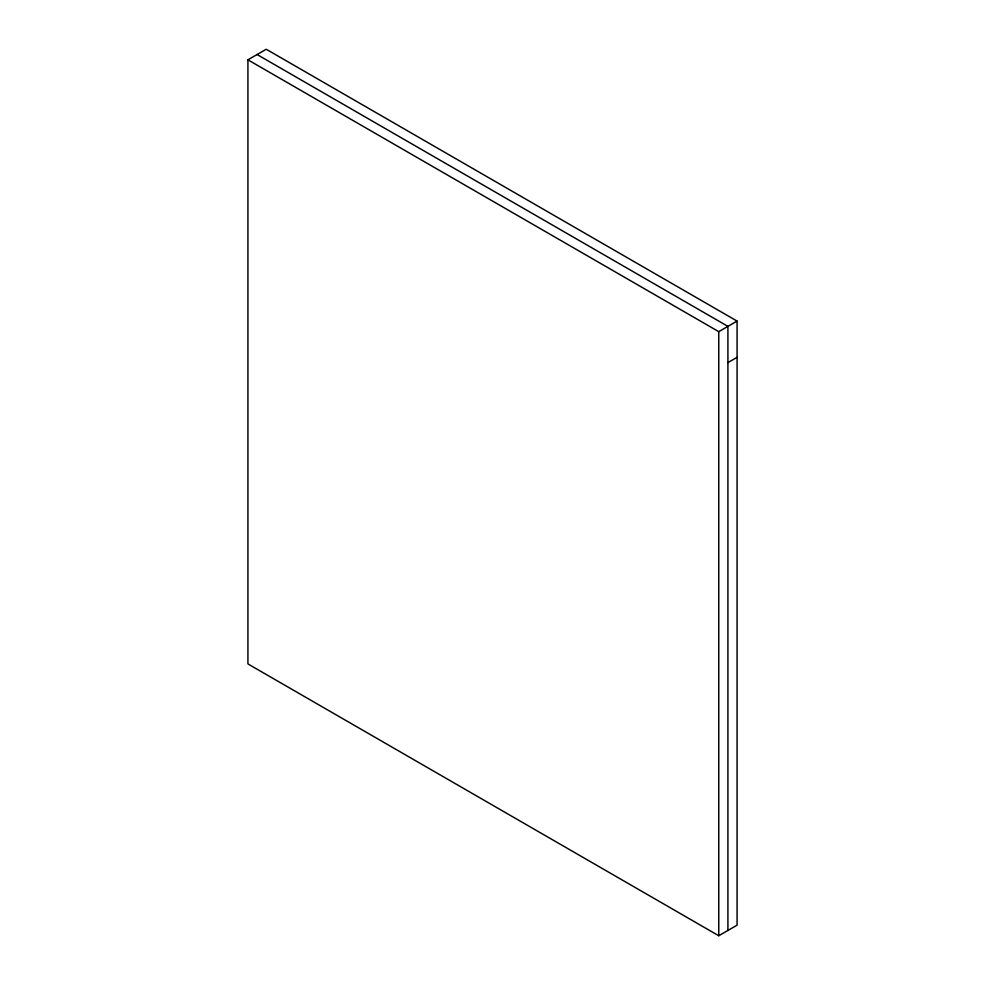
<?xml version="1.0" encoding="UTF-8"?>
<svg xmlns="http://www.w3.org/2000/svg" width="985" height="985" viewBox="0 0 985 985"><rect width="100%" height="100%" fill="white"/><g stroke="black" fill="none" stroke-linecap="round" stroke-linejoin="round"><path stroke-width="1.48" d="M247.924 59.826L266.233 49.25L737.075 321.085L737.075 925.174L718.767 935.75L247.924 663.915L247.924 59.826L718.767 331.662L737.075 321.085M727.915 362.615L737.075 357.333M257.085 54.532L727.915 326.367L727.915 930.468M718.767 331.662L718.767 935.75"/></g></svg>
